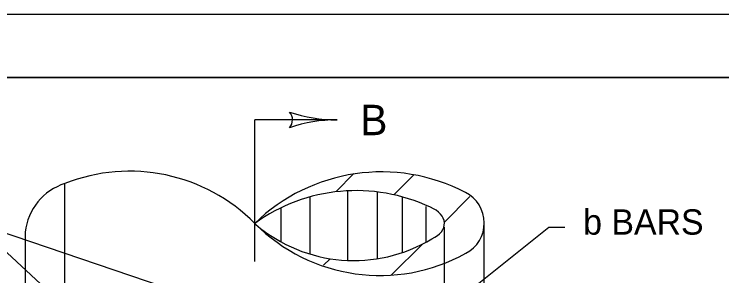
# Model space of a CAD drawing. Extents: x 997.6 to 1036.9, y 998.9 to 1022.6.
# Drawn here: x 1009.61 to 1015.2, y 1019.93 to 1022 of the extents above; entities that cross this region are included whole.
import ezdxf

# ---------------------------------------------------------------- set-up
doc = ezdxf.new("R2010")
doc.units = 0
for name, color, linetype in [('Level 1', 7, 'Continuous'), ('Level 10', 7, 'Continuous'), ('Level 11', 7, 'Continuous'), ('Level 14', 7, 'Continuous')]:
    doc.layers.add(name, color=color, linetype=linetype)

msp = doc.modelspace()

# ---------------------------------------------------------------- linework, layer by layer
at = {"layer": 'Level 1'}
for p, q in [((1012.1597, 1021.1657), (1011.5097, 1021.1657)), ((1011.5097, 1020.048), (1011.5097, 1021.1657)), ((1012.1513, 1020.6001), (1012.293, 1020.7418)), ((1012.6072, 1020.5728), (1012.7642, 1020.7302)), ((1010.0097, 1018.9698), (1010.0097, 1020.6633)), ((1011.9442, 1020.56), (1011.9442, 1020.107)), ((1012.2418, 1020.6072), (1012.2418, 1020.0563)), ((1012.4767, 1020.5969), (1012.4767, 1020.0696)), ((1013.0075, 1020.3585), (1013.2098, 1020.561)), ((1012.6762, 1020.1188), (1012.6762, 1020.5546)), ((1011.7158, 1020.4735), (1011.7158, 1020.2034)), ((1012.8617, 1020.4818), (1012.8617, 1020.2)), ((1009.2968, 1020.3518), (1010.3948, 1019.3406)), ((1012.281, 1019.3448), (1009.2968, 1020.3518)), ((1013.3222, 1019.4698), (1013.3222, 1020.3635)), ((1009.6972, 1019.4698), (1009.6972, 1020.2798)), ((1013.8332, 1020.3166), (1012.615, 1019.3439)), ((1013.0097, 1018.9698), (1013.0097, 1020.3198)), ((1013.9582, 1020.3166), (1013.8332, 1020.3166)), ((1012.5907, 1019.9417), (1012.8347, 1020.1858)), ((1012.0518, 1020.0178), (1012.1042, 1020.0701))]:
    msp.add_line(p, q, dxfattribs=at)
for centre, radius, start, end in [((1011.714, 1021.1658), 0.0938, 318.7746, 40.8913), ((1012.1596, 1022.3375), 1.1719, 251.3472, 269.9939), ((1012.1596, 1019.9938), 1.1719, 90, 108.6688), ((1012.1596, 1019.9938), 1.1719, 89.9878, 90), ((1010.5206, 1019.3667), 1.3937, 44.7961, 111.5101), ((1012.51, 1019.3199), 1.435, 62.4708, 134.1997), ((1010.1478, 1020.2308), 0.4541, 107.7238, 173.8023), ((1012.3106, 1019.2357), 1.3713, 64.7009, 125.7415), ((1013.0532, 1020.3516), 0.2692, 297.3496, 63.5009), ((1012.4998, 1021.3357), 1.3981, 224.9071, 298.9626), ((1012.292, 1021.2492), 1.194, 229.6276, 301.1273)]:
    msp.add_arc(centre, radius, start, end, dxfattribs=at)
msp.add_ellipse((1012.76, 1020.3486), major_axis=(0.248, 0), ratio=0.613096, start_param=5.357932, end_param=7.270516, dxfattribs=at)
at = {"layer": 'Level 10'}
msp.add_line((1007, 1021.5), (1035.5, 1021.5), dxfattribs=at)
at = {"layer": 'Level 11'}
msp.add_lwpolyline([(1007, 1000.5), (1035.5, 1000.5), (1035.5, 1021.5), (1007, 1021.5)], close=True, dxfattribs=at)
at = {"layer": 'Level 14'}
msp.add_line((1000, 1022), (1036, 1022), dxfattribs=at)

# ---------------------------------------------------------------- texts
at = {"layer": 'Level 1'}
for s, height, p in [('B', 0.24, (1012.3433, 1021.0448)), ('b BARS', 0.2, (1014.104, 1020.2599))]:
    msp.add_text(s, height=height, dxfattribs=at).set_placement(p)

doc.saveas('drawing.dxf')
